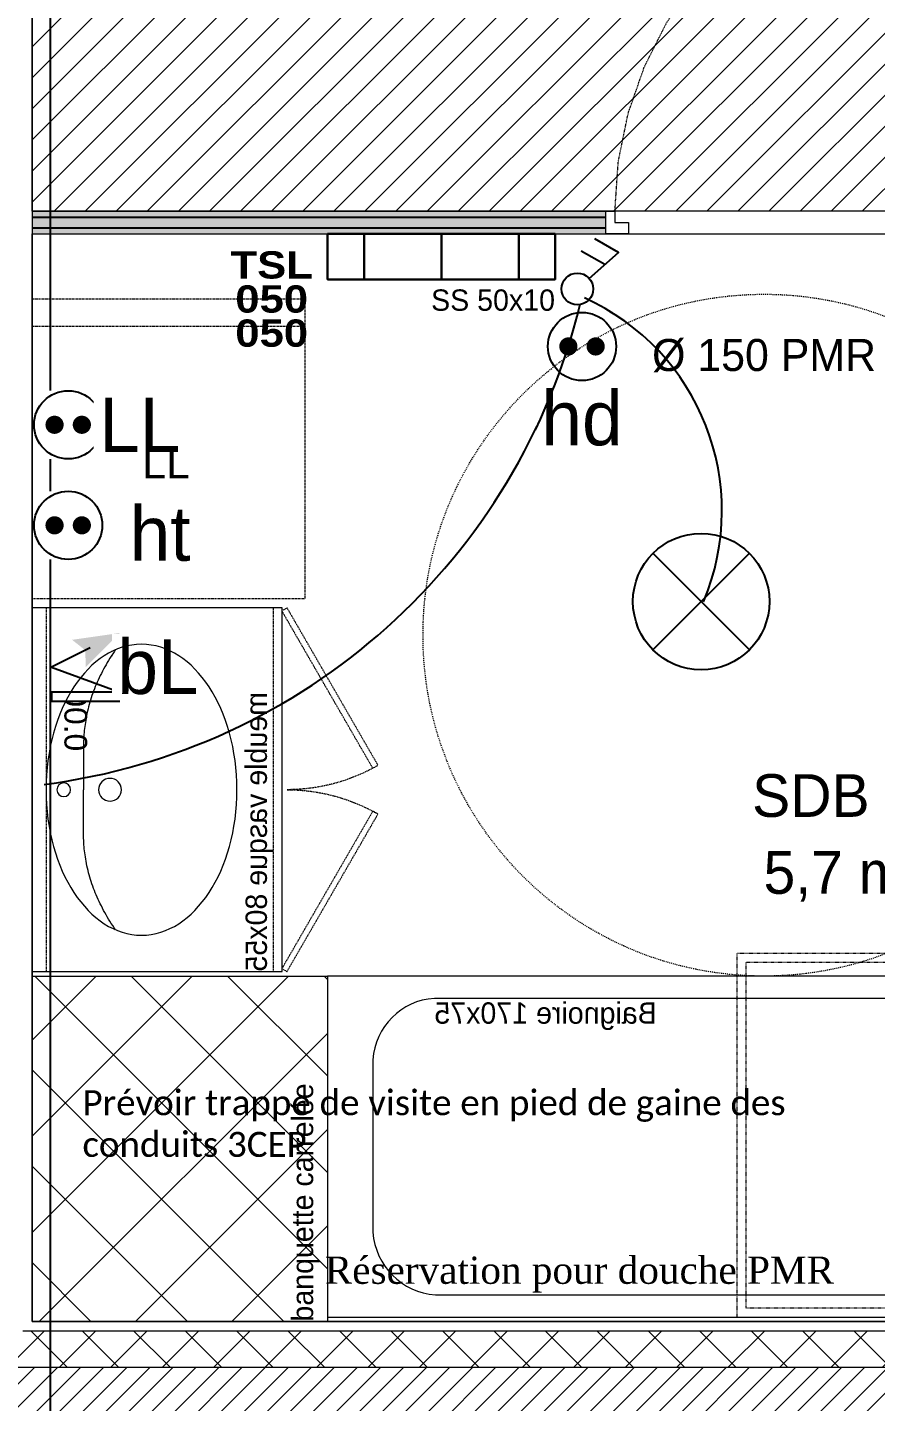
# Model space of a CAD drawing. Header units: centimetres. Extents: x 1724 to 19617, y -6503 to 8072.
# Drawn here: x 4297 to 4483.5, y 4632.9 to 4935.2 of the extents above; entities that cross this region are included whole.
import ezdxf

# ---------------------------------------------------------------- set-up
doc = ezdxf.new("R2010")
doc.units = ezdxf.units.CM
for name, pattern in [('Style de ligne -11', [0.347222, 0.20828, -0.138942]), ('Style de ligne -13', [0.147638, 0.098425, -0.049213]), ('Style de ligne -18', [0.164042, 0.054681, -0.109361]), ('Style de ligne -19', [0.166667, 0.055556, -0.111111]), ('Style de ligne -5', [0.20828, 0.069425, -0.138855]), ('VW-01', [0.41656, 0.20828, -0.20828])]:
    doc.linetypes.add(name, pattern=pattern)
for name, color, linetype in [('B aménagement intérieur', 252, 'Continuous'), ('B BATI-équipement-sanitaires', 252, 'Continuous'), ('B faience', 252, 'Style de ligne -11'), ('B Général', 252, 'Continuous'), ('C ANNOTATIONS-PMR', 252, 'Style de ligne -5'), ('C ANNOTATIONS-prestations', 252, 'Continuous'), ('C ANNOTATIONS-texte', 252, 'Continuous'), ('C ANNOTATIONS-texte surfaces', 252, 'Continuous'), ('D SURFACES-shab', 252, 'Continuous'), ('F REMPLISSAGE-vert clair', 252, 'Continuous'), ('F REMPLISSAGE-vert foncé', 252, 'Continuous'), ('prlm-CHAUFF-CONV', 20, 'Continuous'), ('prlm-ELEC-CFO', 1, 'Continuous'), ('prlm-MOD', 64, 'Continuous'), ('prlm-MOD-PB', 123, 'Continuous')]:
    doc.layers.add(name, color=color, linetype=linetype)
for name, color, linetype, lineweight in [('B Faux plafonds-1', 7, 'Continuous', 5), ('B GÈnÈral', 7, 'Continuous', 5), ('F REMPLISSAGE-vert clair-1', 7, 'Continuous', 5), ('F REMPLISSAGE-vert foncÈ', 7, 'Continuous', 5)]:
    doc.layers.add(name, color=color, linetype=linetype, lineweight=lineweight)
doc.styles.add('Arial', font='arial.ttf')
doc.styles.add('Eurostile', font='Eurosti.TTF')
doc.styles.add('Eurostile (italic)', font='Eurostib.TTF')
doc.styles.add('prlm-chauff', font='trebucbi.ttf', dxfattribs={"height": 18})
doc.styles.add('prlm-chauff-rad', font='ariblk.ttf', dxfattribs={"height": 12})
doc.styles.add('prlm-elec-cfo', font='comic.ttf', dxfattribs={"height": 12})
doc.styles.add('prlm-vmc', font='pala.ttf', dxfattribs={"height": 14})

# ---------------------------------------------------------------- blocks, each defined once
blk = doc.blocks.new('xi.BL')
at = {"color": 0, "lineweight": 5}
blk.add_wipeout([(-7.5, -7.5), (7.5, -7.5), (7.5, 7.5), (-7.5, 7.5)], dxfattribs=at).dxf.layer = 'prlm-ELEC-CFO'
at = {"layer": 'prlm-ELEC-CFO', "lineweight": 5}
blk.add_hatch(color=0, dxfattribs=at).paths.add_polyline_path([(-3, 6), (-0.1, 3.7), (0, 0), (7.5, 7.5)])
at = {"layer": 'prlm-ELEC-CFO', "color": 0}
blk.add_lwpolyline([(0.95, 4.23), (-7.5, 0), (7.5, -5.5), (-7.5, -5.5), (-7.5, -7.5), (7.5, -7.5)], dxfattribs=at)
blk = doc.blocks.new('xi.PTCE')
at = {"layer": 'prlm-ELEC-CFO', "color": 0}
for points in [[(-10.61, 10.61), (10.61, -10.61)], [(10.61, 10.61), (-10.61, -10.61)]]:
    blk.add_lwpolyline(points, dxfattribs=at)
at = {"layer": 'prlm-ELEC-CFO', "color": 0, "linetype": 'ByBlock'}
blk.add_circle((0, 0), 15, dxfattribs=at)
blk = doc.blocks.new('xi.DA')
at = {"layer": 'prlm-ELEC-CFO', "color": 0}
for points in [[(0.61, -1.67), (7.04, 4.05), (1.81, 7.01)], [(4.05, 1.39), (-1.17, 4.34)]]:
    blk.add_lwpolyline(points, dxfattribs=at)
blk.add_circle((-2, -4), 3.5, dxfattribs=at)
blk = doc.blocks.new('xi.PCHD')
at = {"color": 0, "lineweight": 5}
blk.add_wipeout([(-7.5, -7.5), (7.5, -7.5), (7.5, 7.5), (-7.5, 7.5)], dxfattribs=at).dxf.layer = 'prlm-ELEC-CFO'
at = {"layer": 'prlm-ELEC-CFO', "color": 0, "linetype": 'ByBlock', "lineweight": 5, "const_width": 2}
for points in [[(-4, 0, 1), (-2, 0, 1)], [(2, 0, 1), (4, 0, 1)]]:
    blk.add_lwpolyline(points, format="xyb", close=True, dxfattribs=at)
at = {"layer": 'prlm-ELEC-CFO', "color": 0, "linetype": 'ByBlock', "lineweight": -2}
blk.add_circle((0, 0), 7.5, dxfattribs=at)
blk = doc.blocks.new('xi.PCHT')
at = {"color": 0, "lineweight": 5}
blk.add_wipeout([(-7.5, -7.5), (7.5, -7.5), (7.5, 7.5), (-7.5, 7.5)], dxfattribs=at).dxf.layer = 'prlm-ELEC-CFO'
at = {"layer": 'prlm-ELEC-CFO', "color": 0, "linetype": 'ByBlock', "lineweight": 5, "const_width": 2}
for points in [[(-4, 0, 1), (-2, 0, 1)], [(2, 0, 1), (4, 0, 1)]]:
    blk.add_lwpolyline(points, format="xyb", close=True, dxfattribs=at)
at = {"layer": 'prlm-ELEC-CFO', "color": 0, "linetype": 'ByBlock', "lineweight": -2}
blk.add_circle((0, 0), 7.5, dxfattribs=at)
blk = doc.blocks.new('xi.LL')
at = {"color": 0, "lineweight": 5}
blk.add_wipeout([(-7.5, -7.5), (7.5, -7.5), (7.5, 7.5), (-7.5, 7.5)], dxfattribs=at).dxf.layer = 'prlm-ELEC-CFO'
at = {"layer": 'prlm-ELEC-CFO', "color": 0, "linetype": 'ByBlock', "lineweight": 5, "const_width": 2}
for points in [[(-4, 0, 1), (-2, 0, 1)], [(2, 0, 1), (4, 0, 1)]]:
    blk.add_lwpolyline(points, format="xyb", close=True, dxfattribs=at)
at = {"layer": 'prlm-ELEC-CFO', "color": 0, "linetype": 'ByBlock', "lineweight": -2}
blk.add_circle((0, 0), 7.5, dxfattribs=at)
blk = doc.blocks.new('Groupe-41-1')
at = {"layer": 'B Général', "color": 7, "linetype": 'Continuous', "lineweight": 5}
for centre, major_axis, ratio in [((0, -24.07), (32, 0), 0.65625), ((0, -6.97), (1.5, 0), 1), ((0, -17.15), (2.5, 0), 1)]:
    blk.add_ellipse(centre, major_axis=major_axis, ratio=ratio, dxfattribs=at)
for points in [[(-30.82, -18.37), (-20.7, -11.37), (-9.74, -11.32), (-4.71, -11.3), (0, -11.3)], [(30.82, -18.37), (20.7, -11.37), (9.74, -11.32), (4.71, -11.3), (0, -11.3)]]:
    blk.add_open_spline(points, degree=2, knots=[0, 0, 0, 1, 1, 2, 2, 2], dxfattribs=at)
blk.add_open_spline([(-30.45, -17.59), (-30.5, -17.61), (-30.55, -17.64)], degree=2, dxfattribs=at)
blk = doc.blocks.new('meuble vasque 80x60')
at = {"layer": 'B BATI-équipement-sanitaires', "color": 7, "linetype": 'Style de ligne -13', "lineweight": 5, "flags": 128}
for points in [[(-40, -3.07), (40, -3.07), (40, -53.07), (-40, -53.07)], [(-40, -56.07), (-5.36, -76.07), (-4.71, -74.94), (-39.35, -54.94)], [(40, -56.07), (5.36, -76.07), (4.71, -74.94), (39.35, -54.94)]]:
    blk.add_lwpolyline(points, close=True, dxfattribs=at)
at = {"layer": 'B BATI-équipement-sanitaires', "color": 7, "linetype": 'Style de ligne -13', "lineweight": 5}
for centre, start, end in [((-40, -56.07), 330, 0), ((40, -56.07), 180, 210)]:
    blk.add_arc(centre, 40, start, end, dxfattribs=at)
at = {"layer": 'B Général', "lineweight": 5, "flags": 128}
blk.add_lwpolyline([(-40, 0), (40, 0), (40, -55), (-40, -55)], close=True, dxfattribs=at)
at = {"layer": 'B Général', "color": 7}
blk.add_blockref('Groupe-41-1', (0, 0), dxfattribs=at)
at = {"layer": 'C ANNOTATIONS-prestations', "insert": (40, -53.07), "char_height": 4.6991, "width": 80, "attachment_point": 9, "line_spacing_factor": 0.895453, "style": 'Eurostile'}
blk.add_mtext('meuble vasque 80x55', dxfattribs=at)
blk = doc.blocks.new('PP 80')
at = {"layer": 'B Général', "flags": 128}
blk.add_lwpolyline([(-43, 2.5), (-43, 85.5), (-39, 85.5), (-39, 2.5)], close=True, dxfattribs=at)
at = {"layer": 'B Général', "linetype": 'Style de ligne -18', "lineweight": 5, "flags": 128}
blk.add_lwpolyline([(46, 2.5), (45.27, 13.33), (43.1, 23.98), (39.53, 34.26), (34.61, 44), (28.44, 53.03), (21.1, 61.19), (12.74, 68.35), (3.5, 74.38), (-6.47, 79.18), (-17, 82.67), (-27.91, 84.79), (-39, 85.5)], dxfattribs=at)
at = {"layer": 'B Général', "color": 7, "linetype": 'Continuous', "lineweight": 5, "flags": 128}
for points in [[(-45, 2.5), (-43, 2.5), (-43, 0), (-40, 0), (-40, -2.5), (-45, -2.5)], [(48, 2.5), (46, 2.5), (46, 0), (43, 0), (43, -2.5), (48, -2.5), (48, -2.5), (48, -2.5), (48, 1.79), (48, 1.79)]]:
    blk.add_lwpolyline(points, close=True, dxfattribs=at)
at = {"layer": 'C ANNOTATIONS-prestations', "insert": (-37.49, 32.5), "char_height": 5.8739, "attachment_point": 1, "rotation": 90, "line_spacing_factor": 0.895453, "style": 'Eurostile'}
blk.add_mtext('PP 83 x 204', dxfattribs=at)
blk = doc.blocks.new('Lave Linge')
at = {"layer": 'B Général', "color": 7, "linetype": 'Style de ligne -13', "lineweight": 5, "flags": 128}
blk.add_lwpolyline([(-29.47, 30), (-29.47, 36), (30.53, 36), (30.53, 30)], dxfattribs=at)
blk.add_lwpolyline([(-29.47, 30), (30.53, 30), (30.53, -30), (-29.47, -30)], close=True, dxfattribs=at)
at = {"layer": 'B Général', "color": 7, "insert": (0, 0), "char_height": 7.049, "attachment_point": 5, "line_spacing_factor": 0.895453, "style": 'Eurostile'}
blk.add_mtext('LL', dxfattribs=at)
blk = doc.blocks.new('Groupe-42-1')
at = {"layer": 'B Général', "color": 252, "linetype": 'Style de ligne -19', "lineweight": 5, "true_color": 0x989898}
for p, q in [((-29.11, -35.61), (-29.11, -22.61)), ((-22.61, -29.11), (-35.61, -29.11))]:
    blk.add_line(p, q, dxfattribs=at)
at = {"layer": 'B Général', "color": 252, "linetype": 'Style de ligne -19', "lineweight": 5, "true_color": 0x989898, "flags": 128}
for points in [[(-40, -40), (-40, 40), (40, 40), (40, -40)], [(-38, -38), (-38, 38), (38, 38), (38, -38)]]:
    blk.add_lwpolyline(points, close=True, dxfattribs=at)
at = {"layer": 'B Général', "color": 252, "linetype": 'Style de ligne -19', "lineweight": 5, "true_color": 0x989898}
for radius in [4, 3]:
    blk.add_circle((-29.11, -29.11), radius, dxfattribs=at)
blk = doc.blocks.new('Douche pointillée')
at = {"layer": 'B Général', "color": 252, "true_color": 0x989898}
blk.add_blockref('Groupe-42-1', (0, 0), dxfattribs=at)
blk = doc.blocks.new('Baignoire 75_170')
at = {"layer": 'B faience', "lineweight": 18, "flags": 128}
blk.add_lwpolyline([(-85, 38.5), (-85, -37.5), (86, -37.5)], dxfattribs=at)
at = {"layer": 'B Général', "color": 7, "linetype": 'Continuous', "lineweight": 5, "flags": 128}
blk.add_lwpolyline([(-84, -36.5), (-84, 38.5), (86, 38.5), (86, -36.5)], close=True, dxfattribs=at)
blk.add_lwpolyline([(-74, -17.85), (-74, 19.85, -0.379059), (-60.25, 33.6), (62.5, 33.6, -0.377778), (76, 20.1), (76, -17.85, -0.374545), (62.25, -31.6), (-60.5, -31.6, -0.392593), (-74, -18.1)], format="xyb", close=True, dxfattribs=at)
at = {"layer": 'B Général', "color": 7, "linetype": 'Continuous', "lineweight": 5}
blk.add_circle((-61.7, 1), 2.5, dxfattribs=at)
at = {"layer": 'B Général', "color": 8, "true_color": 0x767676}
blk.add_blockref('Douche pointillée', (-44, 3.5), dxfattribs=at)
at = {"layer": 'C ANNOTATIONS-prestations', "insert": (62.5, 26.61), "char_height": 4.6991, "width": 80, "attachment_point": 9, "line_spacing_factor": 0.895453, "style": 'Eurostile'}
blk.add_mtext('Baignoire 170x75', dxfattribs=at)
blk = doc.blocks.new('Rond 150_PMR')
at = {"layer": 'B Général', "color": 154, "linetype": 'VW-01', "lineweight": 5, "true_color": 0x0053a6}
blk.add_circle((0, 0), 75, dxfattribs=at)
at = {"layer": 'B Général', "color": 154, "true_color": 0x0053a6, "insert": (-61.5, 0), "char_height": 7.049, "attachment_point": 5, "rotation": 90, "line_spacing_factor": 0.895453, "style": 'Eurostile (italic)'}
blk.add_mtext('Ø 150 PMR', dxfattribs=at)

msp = doc.modelspace()

# ---------------------------------------------------------------- hatches: boundary and pattern name
at = {"layer": 'B Faux plafonds-1', "linetype": 'Continuous', "lineweight": 5, "true_color": 0xaaaaaa}
h = msp.add_hatch(dxfattribs=at)
h.set_pattern_fill('F_P__SOFFITE', color=253, style=0, pattern_type=2)
h.set_pattern_definition([(45, (0.0456, -2.7174), (-3.5277778, 3.3072917), [])])
h.paths.add_polyline_path([(4298.045, 5019.775), (4452.001, 5019.775), (4452.001, 5084.776), (4572.001, 5084.776), (4572.001, 5019.775), (4743.951, 5019.775), (4743.951, 4916.451), (4632.01, 4916.451), (4632.01, 4894.773), (4298.045, 4894.773)])
at = {"layer": 'B GÈnÈral', "linetype": 'Continuous', "lineweight": 5, "true_color": 0x7f7f7f}
h = msp.add_hatch(dxfattribs=at)
h.set_pattern_fill('FAIENCE 15X15', color=8, angle=45, style=0, pattern_type=2)
h.set_pattern_definition([(45, (4337.115, 4688), (11.288, -9.8784), []), (315, (4337.115, 4688), (10.3916, 10.8173), [])])
h.paths.add_polyline_path([(4298.045, 4650.5), (4298.045, 4726.5), (4363.01, 4726.5), (4363.01, 4650.5)])
at = {"layer": 'B GÈnÈral', "linetype": 'Continuous', "lineweight": 5, "true_color": 0x808080}
h = msp.add_hatch(dxfattribs=at)
h.set_pattern_fill('02_ISOLANT', color=8, style=0, pattern_type=2)
h.set_pattern_definition([(45, (0.046, -2.938), (-5.656854, 5.656854), []), (135, (0.046, -2.938), (5.656854, 5.656854), [])])
h.paths.add_polyline_path([(4296.045, 4648.5), (4288.045, 4640.5), (4534.01, 4640.5), (4534.01, 4648.5)])
at = {"layer": 'B GÈnÈral', "linetype": 'Continuous', "lineweight": 5}
h = msp.add_hatch(dxfattribs=at)
h.set_pattern_fill('50_BETON', style=0, pattern_type=2)
h.set_pattern_definition([(45, (0.0456, -2.938), (2.4253472, -2.6458333), [])])
h.paths.add_polyline_path([(4642.01, 4622.5), (4642.01, 4640.5), (4288.045, 4640.5), (4288.045, 4622.5)])

# ---------------------------------------------------------------- linework, layer by layer
at = {"layer": 'B aménagement intérieur', "color": 7, "linetype": 'Style de ligne -13', "lineweight": 5, "flags": 128}
msp.add_lwpolyline([(4298.045, 5019.775), (4452.001, 5019.775), (4452.001, 5084.776), (4572.001, 5084.776), (4572.001, 5019.775), (4743.951, 5019.775), (4743.951, 4916.451), (4632.01, 4916.451), (4632.01, 4894.773), (4298.045, 4894.773)], close=True, dxfattribs=at)
at = {"layer": 'B GÈnÈral', "color": 9, "linetype": 'Continuous', "true_color": 0xc0dcc0}
msp.add_solid([(4298.045, 4889.773), (4298.045, 4894.773), (4424.222, 4889.773), (4424.222, 4894.773)], dxfattribs=at)
at = {"layer": 'B Général', "color": 98, "linetype": 'Continuous', "lineweight": 13, "true_color": 0x004400}
for p, q in [((4298.045, 4894.773), (4424.222, 4894.773)), ((4424.222, 4889.773), (4424.222, 4894.773)), ((4298.045, 4889.773), (4424.222, 4889.773))]:
    msp.add_line(p, q, dxfattribs=at)
at = {"layer": 'B Général', "color": 7, "linetype": 'Continuous', "lineweight": 5}
for p, q in [((4298.045, 4650.5), (4534.01, 4650.5)), ((4298.045, 4650.5), (4534.01, 4650.5)), ((4296.045, 4648.5), (4534.01, 4648.5)), ((4288.045, 4640.5), (4534.01, 4640.5)), ((4288.045, 4640.5), (4642.01, 4640.5))]:
    msp.add_line(p, q, dxfattribs=at)
at = {"layer": 'B Général', "color": 7, "linetype": 'Continuous', "lineweight": 13}
for p, q in [((4298.045, 4650.5), (4534.01, 4650.5)), ((4288.045, 4640.5), (4534.01, 4640.5))]:
    msp.add_line(p, q, dxfattribs=at)
at = {"layer": 'B Général', "color": 7, "linetype": 'Continuous', "lineweight": 18}
msp.add_line((4288.045, 4640.5), (4642.01, 4640.5), dxfattribs=at)
at = {"layer": 'B Général', "color": 7, "linetype": 'Continuous', "lineweight": 5, "flags": 128}
msp.add_lwpolyline([(4298.045, 4650.5), (4298.045, 4726.5), (4363.01, 4726.5), (4363.01, 4650.5)], close=True, dxfattribs=at)
at = {"layer": 'D SURFACES-shab', "lineweight": 18, "flags": 128}
msp.add_lwpolyline([(4298.045, 5019.775), (4452.001, 5019.774), (4452.001, 5084.776), (4572.001, 5084.776), (4572.001, 5019.774), (4743.951, 5019.773), (4743.951, 4916.451), (4632.01, 4916.451), (4632.01, 4894.773), (4298.045, 4894.773)], close=True, dxfattribs=at)
at = {"layer": 'F REMPLISSAGE-vert clair'}
for p, q in [((4298.045, 4893.473), (4424.222, 4893.473)), ((4298.045, 4891.073), (4424.222, 4891.073))]:
    msp.add_line(p, q, dxfattribs=at)
at = {"layer": 'F REMPLISSAGE-vert clair-1', "color": 9, "linetype": 'Continuous', "true_color": 0xc0dcc0}
msp.add_solid([(4298.045, 4893.473), (4298.045, 4891.073), (4424.222, 4893.473), (4424.222, 4891.073)], dxfattribs=at)
at = {"layer": 'F REMPLISSAGE-vert foncÈ', "color": 54, "linetype": 'Continuous', "true_color": 0x99aa00}
for points in [[(4298.045, 4894.773), (4298.045, 4893.473), (4424.222, 4894.773), (4424.222, 4893.473)], [(4298.045, 4891.073), (4298.045, 4889.773), (4424.222, 4891.073), (4424.222, 4889.773)]]:
    msp.add_solid(points, dxfattribs=at)
at = {"layer": 'F REMPLISSAGE-vert foncé', "color": 98, "linetype": 'Continuous', "lineweight": 13, "true_color": 0x004400}
for p, q in [((4298.045, 4894.773), (4424.222, 4894.773)), ((4298.045, 4889.773), (4424.222, 4889.773))]:
    msp.add_line(p, q, dxfattribs=at)
at = {"layer": 'F REMPLISSAGE-vert foncé'}
for p, q in [((4298.045, 4893.473), (4424.222, 4893.473)), ((4298.045, 4891.073), (4424.222, 4891.073))]:
    msp.add_line(p, q, dxfattribs=at)
at = {"layer": 'prlm-MOD', "color": 0}
msp.add_line((4302.085, 4584.915), (4302.085, 4984.515), dxfattribs=at)

# ---------------------------------------------------------------- block references
at = {"layer": 'B aménagement intérieur', "color": 7, "xscale": -1}
msp.add_blockref('PP 80', (4472.222, 4892.273), dxfattribs=at)
at = {"layer": 'B Général', "color": 7, "xscale": -1}
msp.add_blockref('Baignoire 75_170', (4449.01, 4688), dxfattribs=at)
at = {"layer": 'prlm-ELEC-CFO'}
for name, p in [('xi.DA', (4419.96, 4881.653)), ('xi.PCHD', (4418.983, 4865.012)), ('xi.PTCE', (4445.187, 4808.893))]:
    msp.add_blockref(name, p, dxfattribs=at)

# ---------------------------------------------------------------- texts
at = {"layer": 'C ANNOTATIONS-prestations', "insert": (4361.284, 4650.5), "char_height": 4.69911, "width": 71.76145, "attachment_point": 7, "rotation": 90, "line_spacing_factor": 0.895453, "style": 'Eurostile'}
msp.add_mtext('banquette carrelée', dxfattribs=at)
at = {"layer": 'C ANNOTATIONS-texte', "insert": (4469.308, 4761.39), "char_height": 9.3982, "attachment_point": 8, "line_spacing_factor": 0.895453, "style": 'Eurostile'}
msp.add_mtext('SDB', dxfattribs=at)
at = {"layer": 'C ANNOTATIONS-texte surfaces', "insert": (4476.937, 4759.64), "char_height": 9.39822, "attachment_point": 2, "line_spacing_factor": 0.895453, "style": 'Eurostile'}
msp.add_mtext('5,7 m{\\H0.6667x;\\S2^ ;}', dxfattribs=at)
at = {"layer": 'prlm-CHAUFF-CONV', "lineweight": 20, "insert": (4350.744, 4875.407), "char_height": 6, "width": 32.8236, "attachment_point": 5, "line_spacing_factor": 0.75, "style": 'prlm-chauff-rad', "bg_fill": 3, "box_fill_scale": 1.1, "bg_fill_color": 256, "bg_fill_transparency": 0}
msp.add_mtext('TSL\\P050\\P050', dxfattribs=at)
at = {"layer": 'prlm-ELEC-CFO', "lineweight": 20, "insert": (4326.22, 4823.792), "char_height": 12, "attachment_point": 5, "line_spacing_factor": 0.8, "style": 'prlm-elec-cfo', "bg_fill": 3, "box_fill_scale": 1.1, "bg_fill_color": 256, "bg_fill_transparency": 0}
msp.add_mtext('ht', dxfattribs=at)
at = {"layer": 'prlm-MOD', "color": 0, "insert": (4307.627, 4784.715), "char_height": 5, "attachment_point": 5, "rotation": 270, "style": 'Arial'}
msp.add_mtext('\\A1;400.0', dxfattribs=at)
at = {"layer": 'prlm-MOD-PB', "char_height": 6, "attachment_point": 1, "rotation": 360}
for s, insert, width, style in [('{\\fCalibri|b0|i0|c0|p34;\\H0.91667x;Prévoir trappe de visite en pied de gaine des conduits 3CEP}', (4309.13, 4701.4), 184.94633, 'prlm-chauff'), ('Réservation pour douche PMR', (4362.406, 4664.808), 140.37813, 'prlm-vmc')]:
    msp.add_mtext(s, dxfattribs=dict(at, insert=insert, width=width, style=style))

# ---------------------------------------------------------------- next in the draw order: hatches: boundary and pattern name
at = {"layer": 'prlm-ELEC-CFO', "linetype": 'Continuous', "lineweight": 30}
h = msp.add_hatch(dxfattribs=at)
h.set_pattern_fill('H_BARDAGE V 150', color=256, style=0, pattern_type=2)
h.set_pattern_definition([(90, (4388.045, 4884.773), (17, 0), [])])
h.paths.add_polyline_path([(4363.045, 4889.773), (4413.045, 4889.773), (4413.045, 4879.773), (4363.045, 4879.773)])

# ---------------------------------------------------------------- next in the draw order: linework, layer by layer
at = {"layer": 'prlm-ELEC-CFO', "linetype": 'Continuous', "lineweight": 30, "flags": 128}
msp.add_lwpolyline([(4363.045, 4889.773), (4413.045, 4889.773), (4413.045, 4879.773), (4363.045, 4879.773)], close=True, dxfattribs=at)

# ---------------------------------------------------------------- next in the draw order: block references
at = {"layer": 'prlm-ELEC-CFO'}
for name, p in [('xi.LL', (4305.999, 4847.78)), ('xi.PCHT', (4305.999, 4825.661)), ('xi.BL', (4309.855, 4794.477))]:
    msp.add_blockref(name, p, dxfattribs=at)

# ---------------------------------------------------------------- next in the draw order: texts
at = {"layer": 'C ANNOTATIONS-prestations', "insert": (4413.045, 4872.788), "char_height": 4.6991, "width": 50, "attachment_point": 9, "line_spacing_factor": 0.895453, "style": 'Eurostile'}
msp.add_mtext('SS 50x10', dxfattribs=at)
at = {"layer": 'prlm-ELEC-CFO', "lineweight": 20, "insert": (4418.983, 4849.18), "char_height": 12, "attachment_point": 5, "line_spacing_factor": 0.8, "style": 'prlm-elec-cfo', "bg_fill": 3, "box_fill_scale": 1.1, "bg_fill_color": 256, "bg_fill_transparency": 0}
msp.add_mtext('hd', dxfattribs=at)

# ---------------------------------------------------------------- next in the draw order: linework, layer by layer
at = {"layer": 'B Général', "color": 7, "linetype": 'Continuous', "lineweight": 5}
msp.add_line((4298.045, 5032.777), (4298.045, 4650.5), dxfattribs=at)
at = {"layer": 'B Général', "color": 7, "linetype": 'Continuous', "lineweight": 13}
msp.add_line((4298.045, 5032.777), (4298.045, 4650.5), dxfattribs=at)
at = {"layer": 'prlm-ELEC-CFO'}
msp.add_arc((4398.421, 4828.874), 51.334, 337.04961, 65.75515, dxfattribs=at)

# ---------------------------------------------------------------- next in the draw order: block references
at = {"layer": 'C ANNOTATIONS-PMR', "color": 7, "rotation": 270}
msp.add_blockref('Rond 150_PMR', (4459.016, 4801.498), dxfattribs=at)

# ---------------------------------------------------------------- next in the draw order: texts
at = {"layer": 'prlm-ELEC-CFO', "lineweight": 20, "char_height": 12, "attachment_point": 5, "line_spacing_factor": 0.8, "style": 'prlm-elec-cfo', "bg_fill": 3, "box_fill_scale": 1.1, "bg_fill_color": 256, "bg_fill_transparency": 0}
for s, insert in [('LL', (4321.745, 4847.78)), ('bL', (4325.737, 4794.477))]:
    msp.add_mtext(s, dxfattribs=dict(at, insert=insert))

# ---------------------------------------------------------------- next in the draw order: linework, layer by layer
at = {"layer": 'B Général', "color": 1, "linetype": 'VW-01', "lineweight": 5, "true_color": 0xff0000, "flags": 128}
msp.add_lwpolyline([(4569.481, 5498.311, 0.2972461), (3492.697, 4667.872), (3431.643, 4464.48)], format="xyb", dxfattribs=at)
at = {"layer": 'D SURFACES-shab', "lineweight": 18, "flags": 128}
msp.add_lwpolyline([(4534.009, 4650.5), (4298.045, 4650.5), (4298.045, 4889.773), (4534.01, 4889.773), (4534.009, 4727.431)], close=True, dxfattribs=at)
at = {"layer": 'prlm-ELEC-CFO'}
msp.add_arc((4282.82, 4907.201), 139.681, 277.35686, 346.36755, dxfattribs=at)

# ---------------------------------------------------------------- next in the draw order: block references
at = {"layer": 'B Général', "color": 7}
msp.add_blockref('Lave Linge', (4327.511, 4839.5), dxfattribs=at)
at = {"layer": 'B Général', "color": 7, "xscale": -1, "rotation": 90}
msp.add_blockref('meuble vasque 80x60', (4298.045, 4767.5), dxfattribs=at)

doc.saveas('drawing.dxf')
